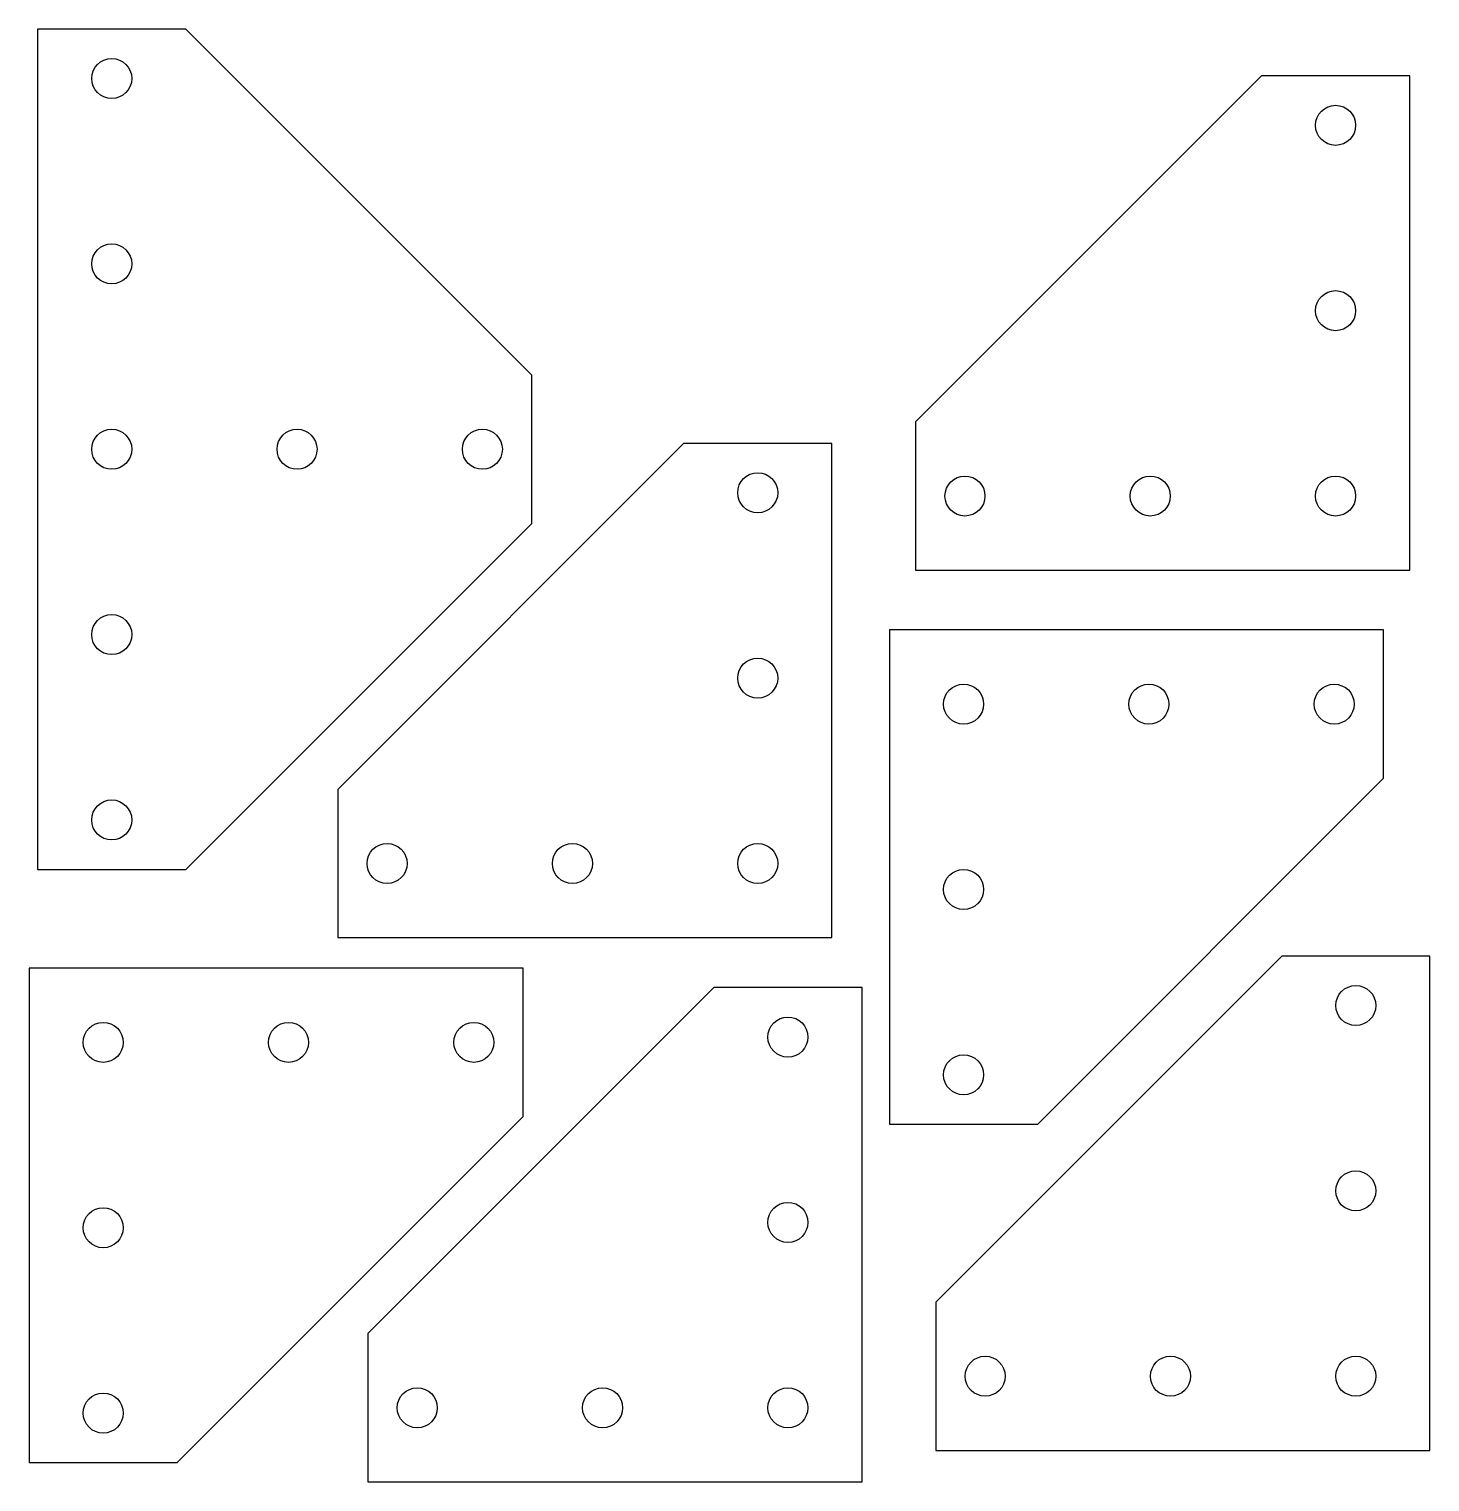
# Model space of a CAD drawing. Header units: millimetres. Extents: x -295 to -11, y 4 to 298.
import ezdxf

# ---------------------------------------------------------------- set-up
doc = ezdxf.new("R2010")
doc.units = ezdxf.units.MM

msp = doc.modelspace()

# ---------------------------------------------------------------- linework, layer by layer
at = {"color": 7, "linetype": 'Continuous', "lineweight": 25}
for p, q in [((-292.94, 298.2), (-292.94, 128.2)), ((-262.94, 298.2), (-292.94, 298.2)), ((-192.94, 228.2), (-262.94, 298.2)), ((-45.29, 288.73), (-115.29, 218.73)), ((-15.29, 288.73), (-45.29, 288.73)), ((-15.29, 188.73), (-15.29, 288.73)), ((-192.94, 198.2), (-192.94, 228.2)), ((-115.29, 218.73), (-115.29, 188.73)), ((-162.22, 214.39), (-232.22, 144.39)), ((-132.22, 214.39), (-162.22, 214.39)), ((-132.22, 114.39), (-132.22, 214.39)), ((-262.94, 128.2), (-192.94, 198.2)), ((-115.29, 188.73), (-15.29, 188.73)), ((-20.57, 176.63), (-120.57, 176.63)), ((-120.57, 176.63), (-120.57, 76.63)), ((-20.57, 146.63), (-20.57, 176.63)), ((-232.22, 144.39), (-232.22, 114.39)), ((-90.57, 76.63), (-20.57, 146.63)), ((-292.94, 128.2), (-262.94, 128.2)), ((-232.22, 114.39), (-132.22, 114.39)), ((-41.2, 110.66), (-111.2, 40.66)), ((-11.2, 110.66), (-41.2, 110.66)), ((-11.2, 10.66), (-11.2, 110.66)), ((-194.67, 108.2), (-294.67, 108.2)), ((-294.67, 108.2), (-294.67, 8.2)), ((-194.67, 78.2), (-194.67, 108.2)), ((-156.12, 104.27), (-226.12, 34.27)), ((-126.12, 104.27), (-156.12, 104.27)), ((-126.12, 4.27), (-126.12, 104.27)), ((-264.67, 8.2), (-194.67, 78.2)), ((-120.57, 76.63), (-90.57, 76.63)), ((-111.2, 40.66), (-111.2, 10.66)), ((-226.12, 34.27), (-226.12, 4.27)), ((-111.2, 10.66), (-11.2, 10.66)), ((-294.67, 8.2), (-264.67, 8.2)), ((-226.12, 4.27), (-126.12, 4.27))]:
    msp.add_line(p, q, dxfattribs=at)
for centre in [(-277.94, 288.2), (-30.29, 278.73), (-277.94, 250.7), (-30.29, 241.23), (-277.94, 213.2), (-240.44, 213.2), (-202.94, 213.2), (-147.22, 204.39), (-105.29, 203.73), (-67.79, 203.73), (-30.29, 203.73), (-277.94, 175.7), (-147.22, 166.89), (-105.57, 161.63), (-68.07, 161.63), (-30.57, 161.63), (-277.94, 138.2), (-222.22, 129.39), (-184.72, 129.39), (-147.22, 129.39), (-105.57, 124.13), (-26.2, 100.66), (-279.67, 93.2), (-242.17, 93.2), (-204.67, 93.2), (-141.12, 94.27), (-105.57, 86.63), (-26.2, 63.16), (-279.67, 55.7), (-141.12, 56.77), (-101.2, 25.66), (-63.7, 25.66), (-26.2, 25.66), (-279.67, 18.2), (-216.12, 19.27), (-178.62, 19.27), (-141.12, 19.27)]:
    msp.add_circle(centre, 4.05, dxfattribs=at)

doc.saveas('drawing.dxf')
